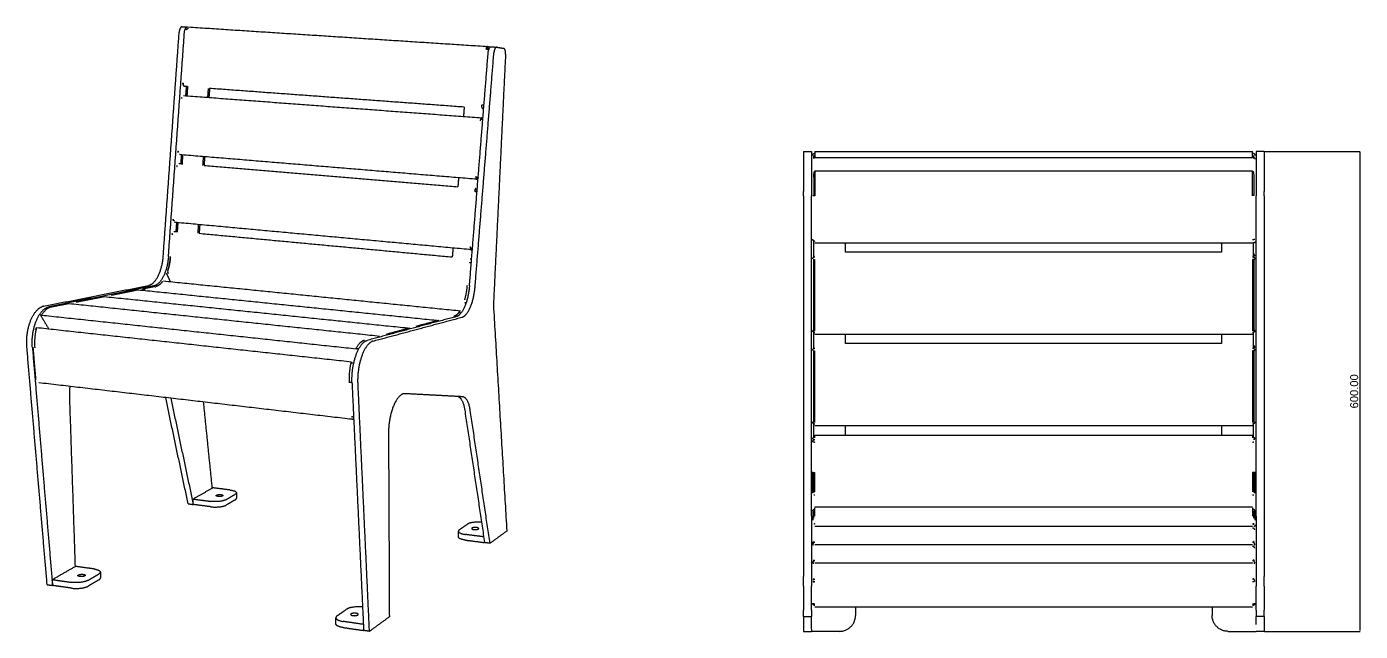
# Model space of a CAD drawing. Header units: millimetres. Extents: x -107 to 1667, y 0 to 2122.
# Drawn here: x 0 to 1667, y 0 to 756 of the extents above; entities that cross this region are included whole.
import ezdxf

# ---------------------------------------------------------------- set-up
doc = ezdxf.new("R2010")
doc.units = ezdxf.units.MM
doc.header["$MEASUREMENT"] = 0
doc.layers.add('Domyślny', color=7, linetype='Continuous', true_color=0x000000)
doc.layers.add('Utwórz2D linie widoczne', color=7, linetype='Continuous', true_color=0x000000)
doc.styles.add('Arial', font='arial.ttf')
doc.dimstyles.new('Domyślny', dxfattribs={"dimtxt": 10, "dimasz": 1, "dimexe": 0.5, "dimexo": 0.5, "dimgap": 2, "dimtad": 1, "dimtoh": 1, "dimzin": 1, "dimdsep": 46, "dimtxsty": 'Arial', "dimcen": 0.5, "dimazin": 0, "dimtfac": 1, "dimtdec": 4, "dimtix": 1, "dimtmove": 1, "dimatfit": 3, "dimfxl": 0, "dimtolj": 1, "dimtzin": 1, "dimarcsym": 0})

# ---------------------------------------------------------------- blocks, each defined once
blk = doc.blocks.new('*D2')
at = {"layer": 'Defpoints', "color": 0}
for p in [(1546.4, 600), (1546.4, 0), (1666.2, 0)]:
    blk.add_point(p, dxfattribs=at)
at = {"layer": 'Domyślny', "color": 0, "lineweight": -2}
for p, q in [((1546.9, 600), (1666.7, 600)), ((1666.2, 599), (1666.2, 1)), ((1546.9, 0), (1666.7, 0))]:
    blk.add_line(p, q, dxfattribs=at)
at = {"layer": 'Domyślny', "color": 0}
for points in [[(1666.4, 599), (1666.1, 599), (1666.2, 600)], [(1666.1, 1), (1666.4, 1), (1666.2, 0)]]:
    blk.add_solid(points, dxfattribs=at)
at = {"layer": 'Domyślny', "color": 0, "insert": (1659.1, 300), "char_height": 10, "attachment_point": 5, "rotation": 90, "style": 'Arial'}
blk.add_mtext('\\A1;600.00', dxfattribs=at)

msp = doc.modelspace()

# ---------------------------------------------------------------- linework, layer by layer
at = {"layer": 'Utwórz2D linie widoczne'}
for points, weights, degree in [([(193.861, 755.805), (191.023, 754.999), (190.592, 748.931)], [5286.82919588, 4088.49708781, 5280.37335371], 2), ([(194.426, 755.867), (194.138, 755.885), (193.861, 755.805)], [1, 0.985266790167, 1], 2), ([(197.145, 748.498), (197.578, 754.571), (200.409, 755.379)], [5276.55393395, 4085.53935725, 5283.00977613], 2), ([(200.308, 752.597), (200.84, 753.916), (202.107, 753.833)], [4726.2663613, 4094.35791778, 5278.78203896], 2), ([(200.409, 755.379), (200.75, 755.478), (201.101, 755.427)], [1, 0.977231513217, 1], 2), ([(575.78, 731.165), (574.336, 731.406), (574.025, 727.537)], [5069.67417399, 3581.54989904, 5065.5388964], 2), ([(577.435, 727.171), (576.638, 727.302), (574.672, 727.431)], [5069.080997, 3582.58444097, 5067.59513662], 2), ([(575.611, 729.44), (575.715, 729.433), (575.818, 729.416)], [1, 0.998779376087, 1], 2), ([(575.818, 729.416), (577.592, 729.122), (577.435, 727.171)], [4894.45294711, 3677.76110522, 5069.080997], 2), ([(576.792, 723.465), (577.3, 729.789), (579.709, 730.665)], [5064.34981022, 3921.21004479, 5070.8056524], 2), ([(579.709, 730.665), (579.94, 730.752), (580.187, 730.737)], [1, 0.978307147083, 1], 2), ([(586.827, 730.202), (584.427, 729.324), (583.917, 722.995)], [5066.98623264, 3918.25231422, 5060.53039047], 2), ([(587.411, 730.261), (587.122, 730.309), (586.827, 730.202)], [5068.80094565, 5042.3760904, 5066.98623264], 2), ([(598.448, 721.314), (598.789, 728.358), (596.197, 728.791)], [5107.16148601, 3764.23049352, 5097.1567141], 2), ([(195.476, 685.181), (195.163, 685.199), (195.151, 685.191)], [4594.48495613, 4425.04993893, 4604.28163206], 2), ([(195.479, 685.215), (195.214, 681.509), (196.928, 681.322)], [5282.76412553, 3735.80534154, 5287.82431284], 2), ([(568.447, 658.012), (568.138, 654.156), (569.585, 653.986)], [5073.86308388, 3588.08999839, 5078.92327119], 2), ([(571.514, 657.732), (570.521, 657.83), (569.094, 657.934)], [4583.79866742, 3900.41526951, 5075.91932409], 2), ([(568.618, 641.939), (567.17, 642.099), (566.861, 638.246)], [5080.36996523, 3589.11296556, 5076.23468764], 2), ([(568.469, 640.219), (568.493, 640.217), (568.517, 640.215), (568.541, 640.212)], [5080.54440181, 5080.54422059, 5080.54409354, 5080.5440207], 3), ([(570.023, 639.17), (569.533, 640.104), (568.541, 640.212)], [4373.35526297, 4176.43032102, 5016.80477639], 2), ([(985.174, 600.018), (985.174, 600.058), (985.174, 592.481)], [0.988179368093, 0.955498797528, 1], 2), ([(189.051, 599.719), (189.043, 599.712), (190.141, 599.622)], [4631.08285982, 4229.70255644, 5295.51615698], 2), ([(189.286, 599.706), (189.17, 599.716), (189.053, 599.72)], [1, 0.999731673431, 1], 2), ([(190.944, 597.519), (190.94, 597.52), (190.937, 597.52)], [5298.31328075, 5294.02815588, 5289.7667137], 2), ([(982.41, 594.847), (982.41, 597.601), (985.174, 597.601)], [1, 0.707106781187, 1], 2), ([(983.647, 591.132), (983.647, 595.022), (983.647, 595.018)], [0.999635319878, 0.973464987848, 0.990837220524], 2), ([(1533.647, 591.132), (1533.647, 595.022), (1533.647, 595.018)], [0.99963532018, 0.973464987748, 0.990837220524], 2), ([(1533.647, 592.348), (1534.882, 591.533), (1534.883, 590.054)], [1, 0.880642974467, 1], 2), ([(187.736, 581.287), (187.731, 581.281), (188.058, 581.25)], [4633.10412849, 4428.04012132, 4605.77087298], 2), ([(561.306, 569.014), (560.998, 565.174), (562.449, 565.085)], [5084.55887511, 3595.6530649, 5089.61906242], 2), ([(562.622, 566.797), (562.608, 566.798), (562.594, 566.799), (562.58, 566.801)], [5089.39296709, 5089.39309027, 5089.39319809, 5089.39329053], 3), ([(564.274, 567.59), (563.632, 566.734), (562.622, 566.797)], [4380.77033421, 4180.66156605, 5051.62335699], 2), ([(561.525, 553.58), (560.074, 553.659), (559.766, 549.823)], [5091.006427, 3596.6340798, 5086.87114941], 2), ([(562.927, 550.807), (562.419, 551.779), (561.388, 551.866)], [4382.51249174, 4177.85493462, 5091.21325032], 2), ([(560.416, 549.789), (561.622, 549.686), (562.83, 549.603)], [1, 0.999969576733, 1], 2), ([(982.41, 544.924), (982.41, 544.611), (985.174, 544.611)], [1, 0.707106781187, 1], 2), ([(1533.647, 544.664), (1532.952, 544.611), (1532.119, 544.611)], [0.862121311355, 0.888975741521, 1], 2), ([(183.245, 515.072), (182.295, 515.096), (184.095, 514.93)], [5309.74974284, 3752.76294317, 5306.15261875], 2), ([(184.899, 512.877), (183.646, 512.992), (183.306, 514.358)], [5308.94974252, 4120.76969629, 4749.76510562], 2), ([(182.75, 496.093), (180.951, 496.262), (181.902, 496.247)], [5308.52422251, 3754.43992027, 5312.1213466], 2), ([(982.469, 489.714), (982.515, 489.498), (982.595, 489.293)], [1, 0.996753653724, 1], 2), ([(1532.119, 489.965), (1534.822, 489.965), (1534.882, 490.271)], [1, 0.71168323773, 0.990990101179], 2), ([(152.194, 432.372), (168.295, 435.56), (170.682, 469.112)], [5278.09041418, 3922.08777391, 5315.45360003], 2), ([(177.178, 468.481), (174.784, 434.906), (158.723, 431.711)], [5311.63418027, 3919.27180228, 5274.27099443], 2), ([(176.181, 449.834), (178.012, 455.525), (179.216, 461.899), (179.677, 468.36)], [5310.73919341, 5313.92886787, 5315.15617394, 5314.33292123], 3), ([(176.72, 450.901), (179.334, 459.017), (179.99, 468.208)], [5306.72952402, 5151.82051051, 5309.98263923], 2), ([(554.235, 480.879), (553.928, 477.056), (555.382, 477.046)], [5095.19533688, 3603.17417915, 5100.25552419], 2), ([(555.671, 478.747), (555.582, 478.748), (555.494, 478.756)], [1, 0.999119478555, 1], 2), ([(557.202, 479.526), (556.608, 478.739), (555.671, 478.747)], [4389.92756028, 4203.1661858, 4947.40498251], 2), ([(982.41, 465.482), (982.41, 468.228), (985.174, 468.228)], [1, 0.707106781186, 1], 2), ([(1532.119, 468.228), (1534.883, 468.228), (1534.883, 465.482)], [1, 0.707106781187, 1], 2), ([(1534.883, 469.218), (1534.883, 471.035), (1533.199, 471.745)], [1, 0.784856848107, 0.885778205962], 2), ([(553.313, 461.28), (554.731, 461.147), (555.723, 461.108)], [5099.62318086, 3918.63243608, 4605.20120915], 2), ([(1532.119, 465.169), (1534.883, 465.169), (1534.883, 465.482)], [1, 0.707106781187, 1], 2), ([(161.549, 431.425), (165.962, 432.304), (169.967, 437.403)], [5272.61945338, 5125.49027012, 5293.01191314], 2), ([(176.319, 449.362), (175.587, 447.823), (177.384, 447.645)], [5312.0575768, 3755.15316069, 5309.53289679], 2), ([(104.235, 417.78), (104.3, 417.876), (104.374, 417.965)], [1, 0.998469472377, 1], 2), ([(148.001, 427.08), (146.97, 427.185), (146.413, 426.242)], [5238.50122651, 4241.24708766, 4541.63078413], 2), ([(161.5, 429.781), (161.271, 429.805), (161.044, 429.762)], [1, 0.989608907338, 1], 2), ([(553.383, 431.968), (550.577, 397.027), (536.931, 393.387)], [5099.43005654, 3762.81851108, 5062.06687069], 2), ([(544.029, 392.667), (557.627, 396.316), (560.441, 431.283)], [5058.24745094, 3760.00253945, 5095.61063678], 2), ([(550.334, 432.264), (549.567, 422.705), (547.167, 414.224)], [5101.08159758, 4949.18598295, 5097.82848237], 2), ([(30.915, 405.546), (24.239, 404.215), (18.685, 395.298)], [4956.64223112, 4687.9271764, 4931.12547229], 2), ([(21.122, 406.424), (19.984, 406.199), (18.846, 405.724)], [4962.18735948, 4951.63271396, 4957.1033845], 2), ([(25.695, 404.999), (26.83, 405.474), (27.966, 405.7)], [4953.28396475, 4947.81943709, 4958.36793972], 2), ([(51.775, 409.839), (52.362, 409.956), (52.958, 409.894)], [1, 0.988680961348, 1], 2), ([(60.554, 409.096), (60.566, 409.112), (60.578, 409.127), (60.59, 409.143)], [5029.8280915, 5029.82891636, 5029.8297822, 5029.83068884], 3), ([(541.136, 400.073), (537.625, 394.698), (533.865, 393.697)], [5084.11087149, 4922.85574256, 5063.71841173], 2), ([(547.654, 410.855), (548.595, 410.761), (549.428, 411.314)], [5100.63185514, 4249.59768433, 4367.80905742], 2), ([(583.536, 413.05), (583.29, 407.963), (583.572, 403.202)], [5177.22250805, 5131.09485103, 5181.17568884], 2), ([(541.38, 398.655), (542.229, 398.57), (542.904, 397.955)], [5085.40813127, 4309.25994634, 4341.73529927], 2), ([(12.205, 379.448), (9.033, 367), (10.09, 354.472)], [4920.54452664, 4664.34853303, 4922.48584645], 2), ([(985.174, 375.747), (982.41, 375.747), (982.41, 376.06)], [1, 0.707106781186, 1], 2), ([(982.469, 375.497), (982.483, 375.432), (982.5, 375.369)], [1, 0.999709991474, 1], 2), ([(983.199, 377.875), (983.403, 377.668), (983.647, 377.508)], [1, 0.994481396183, 1], 2), ([(1534.883, 376.06), (1534.883, 375.747), (1532.119, 375.747)], [1, 0.707106781187, 1], 2), ([(1534.794, 375.369), (1534.81, 375.432), (1534.824, 375.497)], [1, 0.999709991474, 1], 2), ([(9.994, 355.748), (9.774, 355.512), (10.024, 355.312)], [4553.41843206, 4151.88011835, 4212.38832636], 2), ([(411.606, 353.244), (416.542, 362.648), (422.262, 364.169)], [4722.22443064, 4489.74624724, 4747.74118947], 2), ([(422.544, 362.278), (422.369, 362.33), (422.187, 362.35)], [1, 0.995653012406, 1], 2), ([(423.554, 362.884), (424.53, 363.403), (425.501, 363.662)], [4741.07984102, 4735.9566075, 4746.16381599], 2), ([(432.982, 362.871), (432.015, 362.612), (431.042, 362.091)], [4742.34439624, 4732.14333063, 4737.26042126], 2), ([(982.41, 351.221), (982.41, 353.967), (985.174, 353.967)], [1, 0.707106781186, 1], 2), ([(1532.119, 353.967), (1534.883, 353.967), (1534.883, 351.221)], [1, 0.707106781187, 1], 2), ([(1532.119, 350.908), (1534.883, 350.908), (1534.883, 351.221)], [1, 0.707106781187, 1], 2), ([(1534.883, 354.957), (1534.883, 356.774), (1533.199, 357.484)], [1, 0.784856848107, 0.885778205962], 2), ([(403.35, 310.532), (402.733, 323.562), (405.721, 336.597)], [4713.5848048, 4466.16760387, 4711.64348499], 2), ([(53.77, 294.348), (53.576, 300.143), (54.303, 306.098)], [5050.78923165, 4743.71061177, 4564.58251067], 2), ([(406.554, 311.326), (405.442, 310.973), (404.127, 311.12)], [4146.92704788, 3734.56293852, 4715.4976275], 2), ([(468.519, 295.941), (452.019, 286.329), (452.197, 247.362)], [4865.19990396, 3409.00957451, 4834.76568816], 2), ([(472.745, 297.083), (470.669, 297.193), (468.519, 295.941)], [4877.08894323, 4829.33786925, 4865.19990396], 2), ([(539.322, 293.54), (545.339, 290.76), (547.432, 276.778)], [4951.01467446, 4619.49475622, 5139.17631154], 2), ([(554.431, 275.983), (551.923, 292.869), (544.291, 293.275)], [5135.35689178, 4521.42508901, 5096.27954973], 2), ([(406.147, 268.363), (407.448, 268.212), (408.553, 268.569)], [4734.73923904, 3754.73698845, 4159.7348435], 2), ([(985.174, 261.487), (982.41, 261.487), (982.41, 261.8)], [1, 0.707106781186, 1], 2), ([(982.469, 261.236), (982.483, 261.172), (982.5, 261.108)], [1, 0.999709991474, 1], 2), ([(983.199, 263.615), (983.403, 263.407), (983.647, 263.247)], [1, 0.994481396183, 1], 2), ([(1534.883, 261.8), (1534.883, 261.487), (1532.119, 261.487)], [1, 0.707106781187, 1], 2), ([(1534.794, 261.108), (1534.81, 261.172), (1534.824, 261.236)], [1, 0.999709991474, 1], 2), ([(982.41, 240.152), (982.41, 242.898), (985.174, 242.898)], [1, 0.707106781187, 1], 2), ([(982.41, 236.982), (982.41, 239.728), (985.174, 239.728)], [1, 0.707106781187, 1], 2), ([(982.41, 236.982), (982.41, 236.669), (985.174, 236.669)], [1, 0.707106781187, 1], 2), ([(1532.119, 236.669), (1532.952, 236.669), (1533.647, 236.721)], [1, 0.888975741521, 0.862121311355], 2), ([(1533.199, 240.44), (1534.842, 240.361), (1534.882, 240.159)], [0.885778205962, 0.78700361506, 0.990990101179], 2), ([(1532.119, 198.913), (1532.952, 198.913), (1533.647, 198.965)], [1, 0.88897574155, 0.862121311369], 2), ([(254.433, 176.62), (267.003, 175.008), (260.598, 171.266)], [5548.7426955, 3918.15211183, 5523.45092422], 2), ([(983.647, 170.817), (984.341, 170.437), (985.174, 170.437)], [0.862121311505, 0.888975741832, 1], 2), ([(1532.119, 170.437), (1532.952, 170.437), (1533.647, 170.817)], [1, 0.888975741832, 0.862121311505], 2), ([(249.29, 164.659), (242.771, 160.85), (230.084, 162.502)], [5492.55829362, 3871.34270771, 5482.54420136], 2), ([(230.226, 155.694), (242.907, 154.034), (249.423, 157.863)], [5485.28382408, 3873.27991352, 5495.29791634], 2), ([(260.724, 164.505), (262.28, 165.42), (262.262, 166.412)], [5526.19054695, 5025.52585219, 4839.45999163], 2), ([(982.41, 150.645), (982.41, 152.774), (985.174, 152.774)], [1, 0.707106781187, 1], 2), ([(1534.883, 150.645), (1534.883, 152.774), (1532.119, 152.774)], [1, 0.707106781187, 1], 2), ([(568.454, 136.328), (555.814, 137.549), (550.665, 133.921)], [5172.87109683, 3898.95855497, 5353.2604178], 2), ([(985.174, 134.237), (984.344, 134.237), (983.647, 133.785)], [1, 0.958827306945, 1], 2), ([(1532.119, 134.237), (1532.95, 134.237), (1533.647, 133.785)], [1, 0.958827306944, 1], 2), ([(548.456, 114.042), (539.49, 115.215), (539.495, 118.161)], [5299.81563864, 4163.82667683, 4709.96152289], 2), ([(540.679, 126.886), (534.921, 122.83), (548.474, 121.066)], [5322.3677872, 3750.99984653, 5297.07601592], 2), ([(1534.857, 126.784), (1534.53, 129.124), (1532.119, 129.124)], [0.950231035084, 0.73456552045, 1], 2), ([(1534.883, 131.528), (1534.883, 131.232), (1533.647, 131.069)], [1, 0.818131039653, 0.862121311361], 2), ([(982.942, 110.07), (982.411, 110.78), (982.41, 111.666)], [1, 0.949116900073, 1], 2), ([(985.174, 111.181), (982.41, 111.181), (982.41, 108.473)], [1, 0.707106781187, 1], 2), ([(982.41, 108.473), (982.41, 108.248), (983.199, 108.088)], [1, 0.855455386327, 0.853578093028], 2), ([(1534.883, 108.473), (1534.883, 111.181), (1532.119, 111.181)], [1, 0.707106781187, 1], 2), ([(1534.835, 103.989), (1534.412, 106.197), (1532.119, 106.197)], [0.93516790584, 0.744227414557, 1], 2), ([(1533.647, 112.176), (1533.423, 112.206), (1533.199, 112.224)], [1, 0.999725811667, 1], 2), ([(1533.647, 108.014), (1534.883, 108.177), (1534.883, 108.473)], [0.862121311361, 0.818131039653, 1], 2), ([(985.174, 88.254), (982.41, 88.254), (982.41, 85.546)], [1, 0.707106781187, 1], 2), ([(982.41, 85.546), (982.41, 85.25), (983.647, 85.086)], [1, 0.818131039653, 0.862121311361], 2), ([(983.199, 88.489), (983.422, 88.444), (983.647, 88.415)], [1, 0.999405974127, 1], 2), ([(1534.883, 85.546), (1534.883, 88.254), (1532.119, 88.254)], [1, 0.707106781187, 1], 2), ([(1533.647, 89.249), (1533.423, 89.278), (1533.199, 89.297)], [1, 0.999725811667, 1], 2), ([(1533.647, 85.086), (1534.883, 85.25), (1534.883, 85.546)], [0.862121311361, 0.818131039653, 1], 2), ([(84.227, 77.929), (97.605, 76.033), (90.069, 71.63)], [5116.87032157, 3612.77222762, 5091.57855029], 2), ([(90.298, 64.349), (92.314, 65.534), (92.274, 66.815)], [5094.31817302, 4591.18831471, 4433.15398823], 2), ([(76.756, 63.851), (69.075, 59.364), (55.565, 61.309)], [5060.68591969, 3565.9628235, 5050.67182743], 2), ([(55.814, 53.975), (69.317, 52.019), (76.993, 56.53)], [5053.41145015, 3567.90002931, 5063.42554241], 2), ([(985.174, 61.939), (982.41, 61.939), (982.41, 62.49)], [1, 0.707106781187, 1], 2), ([(983.199, 65.562), (983.422, 65.517), (983.647, 65.488)], [1, 0.999405974127, 1], 2), ([(983.199, 64.385), (984.012, 65.199), (985.174, 65.199)], [0.853578093028, 0.851651394859, 1], 2), ([(1534.883, 62.49), (1534.883, 65.199), (1532.119, 65.199)], [1, 0.707106781187, 1], 2), ([(1533.647, 62.031), (1532.952, 61.939), (1532.119, 61.939)], [0.862121311361, 0.888975741534, 1], 2), ([(1533.2, 66.242), (1533.424, 66.223), (1533.647, 66.194)], [1, 0.999726472197, 1], 2), ([(982.411, 35.04), (982.471, 34.502), (985.174, 34.502)], [0.990990101179, 0.711683237731, 1], 2), ([(985.174, 32.344), (982.763, 32.344), (982.436, 34.685)], [1, 0.73456552045, 0.950231035084], 2), ([(1532.119, 34.502), (1534.822, 34.502), (1534.882, 35.04)], [1, 0.71168323773, 0.990990101179], 2), ([(387.872, 19.235), (381.05, 14.429), (395.565, 12.338)], [4890.49541327, 3445.61996232, 4865.20364199], 2), ([(419.75, 30.367), (405.944, 31.967), (399.693, 27.563)], [4801.56208491, 3560.09017426, 4921.38804387], 2), ([(970.85, 18.37), (970.85, 18.323), (970.85, 26.376)], [0.962156647636, 0.757802544872, 1], 2), ([(1015.85, 0), (1035.85, 0), (1035.85, 20)], [1, 0.707106781187, 1], 2), ([(1501.443, 0), (1481.443, 0), (1481.443, 20)], [1, 0.707106781187, 1], 2), ([(1546.443, 18.37), (1546.443, 18.323), (1546.443, 26.376)], [0.962156647636, 0.757802544872, 1], 2), ([(395.632, 4.752), (386.455, 6.081), (386.423, 9.415)], [4867.94326471, 3861.49211837, 4294.03320984], 2)]:
    msp.add_rational_spline(points, weights, degree=degree, dxfattribs=at)
for points in [[(194.426, 755.867), (197.678, 755.656), (200.929, 755.444)], [(202.161, 755.501), (388.938, 743.337), (575.715, 731.172)], [(170.682, 469.112), (180.637, 609.021), (190.592, 748.931)], [(177.178, 468.481), (187.162, 608.49), (197.145, 748.498)], [(553.383, 431.968), (565.088, 577.717), (576.792, 723.465)], [(560.441, 431.283), (572.179, 577.139), (583.917, 722.995)], [(576.105, 731.128), (577.797, 730.846), (579.489, 730.564)], [(580.187, 730.737), (583.727, 730.507), (587.267, 730.276)], [(598.448, 721.314), (590.992, 567.182), (583.536, 413.05)], [(587.411, 730.261), (591.804, 729.526), (596.197, 728.791)], [(196.079, 669.746), (382.332, 655.844), (568.586, 641.942)], [(201.95, 680.771), (199.388, 681.051), (196.825, 681.331)], [(199.408, 681.049), (198.997, 675.304), (198.586, 669.558)], [(201.051, 680.869), (200.642, 675.152), (200.233, 669.435)], [(226.422, 667.481), (226.829, 673.118), (227.235, 678.754)], [(228.588, 678.655), (228.181, 673.018), (227.774, 667.38)], [(546.805, 655.301), (387.696, 666.978), (228.588, 678.655)], [(546.805, 655.301), (546.34, 649.469), (545.875, 643.637)], [(568.732, 641.929), (569.482, 641.846), (570.231, 641.764)], [(189.967, 584.816), (192.533, 584.662), (195.098, 584.508)], [(562.417, 565.087), (376.614, 580.479), (190.812, 595.871)], [(193.305, 595.665), (192.912, 590.164), (192.519, 584.663)], [(194.948, 595.529), (194.556, 590.046), (194.164, 584.564)], [(220.292, 582.498), (220.684, 587.931), (221.076, 593.364)], [(222.424, 593.252), (222.032, 587.819), (221.64, 582.385)], [(970.85, 600), (975.85, 600), (980.85, 600)], [(985.174, 600.018), (1258.647, 600.018), (1532.119, 600.018)], [(985.174, 592.481), (1258.647, 592.481), (1532.119, 592.481)], [(1532.119, 592.481), (1532.119, 596.25), (1532.119, 600.018)], [(1546.443, 600), (1541.443, 600), (1536.443, 600)], [(221.64, 582.385), (380.253, 569.054), (538.866, 555.723)], [(539.762, 566.964), (539.314, 561.344), (538.866, 555.723)], [(983.647, 567.35), (983.647, 556.137), (983.647, 544.924)], [(1532.119, 575.298), (1258.647, 575.298), (985.174, 575.298)], [(985.174, 575.298), (985.174, 559.828), (985.174, 544.358)], [(1532.119, 544.358), (1532.119, 559.828), (1532.119, 575.298)], [(1533.647, 567.35), (1533.647, 556.137), (1533.647, 544.924)], [(564.065, 564.984), (563.291, 565.032), (562.517, 565.08)], [(970.85, 544.34), (970.85, 547.17), (970.85, 550)], [(970.85, 544.34), (970.85, 371.5), (970.85, 198.66)], [(980.85, 550), (980.85, 547.17), (980.85, 544.34)], [(980.85, 198.66), (980.85, 371.5), (980.85, 544.34)], [(1536.443, 550), (1536.443, 547.17), (1536.443, 544.34)], [(1536.443, 198.66), (1536.443, 371.5), (1536.443, 544.34)], [(1546.443, 544.34), (1546.443, 547.17), (1546.443, 550)], [(1546.443, 544.34), (1546.443, 371.5), (1546.443, 198.66)], [(555.318, 477.05), (370.022, 494.144), (184.727, 511.237)], [(187.254, 511.004), (186.85, 505.355), (186.447, 499.706)], [(188.893, 510.853), (188.493, 505.266), (188.094, 499.678)], [(214.172, 497.659), (214.561, 503.054), (214.951, 508.449)], [(216.296, 508.325), (215.906, 502.929), (215.517, 497.534)], [(183.961, 499.749), (186.53, 499.705), (189.098, 499.661)], [(215.517, 497.534), (373.693, 482.753), (531.87, 467.971)], [(982.595, 489.293), (981.722, 489.293), (980.85, 489.293)], [(983.199, 488.345), (983.199, 477.874), (983.199, 467.403)], [(1532.119, 485.278), (1258.647, 485.278), (985.174, 485.278)], [(1023.199, 474.185), (1023.199, 479.732), (1023.199, 485.278)], [(1493.199, 485.278), (1493.199, 479.732), (1493.199, 474.185)], [(1533.199, 468.009), (1533.199, 476.703), (1533.199, 485.396)], [(532.76, 479.131), (532.315, 473.551), (531.87, 467.971)], [(557.001, 477.023), (556.331, 477.028), (555.66, 477.032)], [(983.647, 469.218), (983.647, 468.494), (983.647, 467.77)], [(1493.199, 474.185), (1258.199, 474.185), (1023.199, 474.185)], [(1533.647, 469.218), (1533.647, 468.494), (1533.647, 467.77)], [(556.044, 465.101), (555.233, 465.1), (554.423, 465.1)], [(983.199, 465.263), (983.199, 420.552), (983.199, 375.842)], [(983.647, 465.221), (983.647, 420.641), (983.647, 376.06)], [(985.174, 375.494), (985.174, 420.205), (985.174, 464.916)], [(1532.119, 464.916), (1532.119, 420.205), (1532.119, 375.494)], [(1533.647, 465.221), (1533.647, 420.641), (1533.647, 376.06)], [(171.05, 438.01), (356.559, 419.368), (542.067, 400.725)], [(179.766, 437.134), (177.29, 442.347), (174.814, 447.559)], [(21.122, 406.424), (86.658, 419.398), (152.194, 432.372)], [(158.723, 431.711), (93.344, 418.706), (27.966, 405.7)], [(62.392, 411.665), (79.569, 415.089), (96.746, 418.513)], [(97.023, 418.527), (287.907, 398.77), (478.791, 379.014)], [(106.095, 420.377), (122.586, 423.664), (139.077, 426.951)], [(139.337, 426.964), (327.126, 407.795), (514.915, 388.626)], [(147.192, 428.693), (153.944, 430.039), (160.696, 431.384)], [(30.022, 405.506), (40.899, 407.673), (51.775, 409.839)], [(52.958, 409.894), (247.033, 389.519), (441.108, 369.145)], [(583.572, 403.202), (591.795, 264.266), (600.018, 125.33)], [(27.822, 377.747), (22.202, 387.193), (16.582, 396.638)], [(18.685, 395.298), (215.146, 374.271), (411.606, 353.244)], [(536.931, 393.387), (481.216, 378.524), (425.501, 363.662)], [(432.982, 362.871), (488.505, 377.769), (544.029, 392.667)], [(514.708, 388.606), (500.634, 384.862), (486.56, 381.117)], [(405.721, 336.597), (208.963, 358.022), (12.205, 379.448)], [(478.575, 378.992), (463.889, 375.085), (449.204, 371.177)], [(983.199, 374.127), (983.199, 363.635), (983.199, 353.142)], [(1532.119, 371.06), (1258.647, 371.06), (985.174, 371.06)], [(1023.199, 359.925), (1023.199, 365.493), (1023.199, 371.06)], [(1493.199, 371.06), (1493.199, 365.493), (1493.199, 359.925)], [(1533.199, 353.749), (1533.199, 363.633), (1533.199, 373.516)], [(25.582, 58.355), (12.917, 206.884), (0.252, 355.414)], [(7.127, 354.645), (19.705, 206.015), (32.282, 57.384)], [(11.59, 314.269), (9.852, 334.822), (8.115, 355.376)], [(983.199, 351.002), (983.199, 306.292), (983.199, 261.581)], [(983.647, 354.957), (983.647, 354.233), (983.647, 353.509)], [(983.647, 350.96), (983.647, 306.38), (983.647, 261.8)], [(985.174, 261.234), (985.174, 305.944), (985.174, 350.655)], [(1493.199, 359.925), (1258.199, 359.925), (1023.199, 359.925)], [(1532.119, 350.655), (1532.119, 305.944), (1532.119, 261.234)], [(1533.647, 354.957), (1533.647, 354.233), (1533.647, 353.509)], [(1533.647, 350.96), (1533.647, 306.38), (1533.647, 261.8)], [(407.917, 335.437), (408.264, 334.917), (408.61, 334.396)], [(408.661, 334.638), (408.547, 334.65), (408.433, 334.662)], [(406.626, 265.015), (210.862, 287.842), (15.099, 310.669)], [(406.605, 310.003), (413.867, 155.531), (421.128, 1.059)], [(428.439, 0), (421.282, 154.581), (414.126, 309.163)], [(60.913, 81.233), (57.341, 187.791), (53.77, 294.348)], [(201.822, 159.412), (187.755, 225.794), (173.688, 292.177)], [(180.108, 291.428), (194.113, 225.008), (208.118, 158.588)], [(232.007, 179.137), (226.556, 232.893), (221.105, 286.648)], [(544.291, 293.275), (508.518, 295.179), (472.745, 297.083)], [(547.432, 276.778), (559.844, 193.853), (572.256, 110.927)], [(579.078, 110.034), (566.755, 193.009), (554.431, 275.983)], [(983.199, 259.866), (983.199, 250.976), (983.199, 242.085)], [(1532.119, 256.8), (1258.647, 256.8), (985.174, 256.8)], [(1023.199, 245.152), (1023.199, 250.976), (1023.199, 256.8)], [(1493.199, 256.8), (1493.199, 250.976), (1493.199, 245.152)], [(1533.199, 242.696), (1533.199, 250.976), (1533.199, 259.256)], [(452.197, 247.362), (452.722, 132.742), (453.246, 18.121)], [(983.199, 240.37), (983.199, 239.637), (983.199, 238.903)], [(983.647, 240.152), (983.647, 239.711), (983.647, 239.27)], [(985.174, 245.152), (985.174, 245.136), (985.174, 245.119)], [(985.174, 245.152), (1258.647, 245.152), (1532.119, 245.152)], [(985.174, 241.95), (985.174, 243.535), (985.174, 245.119)], [(1532.119, 245.119), (1532.119, 245.136), (1532.119, 245.152)], [(1532.119, 245.119), (1532.119, 243.535), (1532.119, 241.95)], [(970.85, 198.66), (970.85, 171.332), (970.85, 144.004)], [(980.85, 144.004), (980.85, 171.332), (980.85, 198.66)], [(982.41, 172.741), (982.41, 185.98), (982.41, 199.219)], [(983.647, 198.965), (983.647, 186.267), (983.647, 173.568)], [(985.174, 174.562), (985.174, 186.611), (985.174, 198.66)], [(1532.119, 198.66), (1532.119, 186.611), (1532.119, 174.562)], [(1533.647, 198.965), (1533.647, 186.267), (1533.647, 173.568)], [(1534.883, 172.741), (1534.883, 185.98), (1534.883, 199.219)], [(1536.443, 144.004), (1536.443, 171.332), (1536.443, 198.66)], [(1546.443, 198.66), (1546.443, 171.332), (1546.443, 144.004)], [(207.965, 165.38), (220.243, 172.405), (232.52, 179.431)], [(254.433, 176.62), (243.476, 178.025), (232.52, 179.431)], [(249.29, 164.659), (254.944, 167.963), (260.598, 171.266)], [(262.138, 173.117), (262.2, 169.765), (262.262, 166.412)], [(201.822, 159.412), (204.97, 159), (208.118, 158.588)], [(207.965, 165.38), (219.025, 163.941), (230.084, 162.502)], [(208.118, 158.588), (208.042, 161.984), (207.965, 165.38)], [(230.226, 155.694), (219.172, 157.141), (208.118, 158.588)], [(260.724, 164.505), (255.073, 161.184), (249.423, 157.863)], [(982.41, 150.645), (982.41, 144.905), (982.41, 139.164)], [(983.647, 141.361), (983.647, 146.003), (983.647, 150.645)], [(985.174, 155.645), (1258.647, 155.645), (1532.119, 155.645)], [(985.174, 144.004), (985.174, 149.25), (985.174, 154.496)], [(1532.119, 154.496), (1532.119, 149.25), (1532.119, 144.004)], [(1533.647, 141.361), (1533.647, 146.003), (1533.647, 150.645)], [(1534.883, 150.645), (1534.883, 144.905), (1534.883, 139.164)], [(540.679, 126.886), (545.672, 130.404), (550.665, 133.921)], [(970.85, 144.004), (970.85, 106.195), (970.85, 68.387)], [(980.85, 144.004), (980.85, 106.195), (980.85, 68.387)], [(1533.647, 133.785), (1533.647, 134.435), (1533.647, 135.085)], [(1536.443, 144.004), (1536.443, 106.195), (1536.443, 68.387)], [(1546.443, 144.004), (1546.443, 106.195), (1546.443, 68.387)], [(539.495, 118.161), (539.501, 121.662), (539.508, 125.163)], [(571.181, 118.111), (559.827, 119.588), (548.474, 121.066)], [(600.018, 125.33), (589.548, 117.682), (579.078, 110.034)], [(985.174, 131.416), (1258.647, 131.416), (1532.119, 131.416)], [(1534.883, 133.261), (1534.883, 132.425), (1534.883, 131.588)], [(548.456, 114.042), (560.356, 112.484), (572.256, 110.927)], [(579.078, 110.034), (575.667, 110.48), (572.256, 110.927)], [(982.41, 111.917), (982.41, 111.823), (982.41, 111.729)], [(982.41, 111.717), (982.41, 111.692), (982.41, 111.666)], [(983.199, 112.103), (983.199, 111.235), (983.199, 110.367)], [(983.647, 112.176), (983.647, 111.453), (983.647, 110.73)], [(985.174, 108.489), (1258.647, 108.489), (1532.119, 108.489)], [(1533.199, 110.966), (1533.199, 111.595), (1533.199, 112.224)], [(1533.647, 112.176), (1533.647, 111.453), (1533.647, 110.73)], [(983.199, 89.175), (983.199, 88.308), (983.199, 87.44)], [(983.647, 89.249), (983.647, 88.526), (983.647, 87.803)], [(985.174, 85.434), (1258.647, 85.434), (1532.119, 85.434)], [(1532.119, 85.333), (1532.119, 85.383), (1532.119, 85.433)], [(1533.199, 88.039), (1533.199, 88.668), (1533.199, 89.297)], [(1533.647, 89.249), (1533.647, 88.526), (1533.647, 87.803)], [(32.021, 64.701), (46.467, 72.967), (60.913, 81.233)], [(84.227, 77.929), (72.57, 79.581), (60.913, 81.233)], [(76.756, 63.851), (83.413, 67.741), (90.069, 71.63)], [(92.048, 74.051), (92.161, 70.433), (92.274, 66.815)], [(970.85, 58.588), (970.85, 63.487), (970.85, 68.387)], [(980.85, 68.387), (980.85, 63.487), (980.85, 58.588)], [(1536.443, 68.387), (1536.443, 63.487), (1536.443, 58.588)], [(1546.443, 58.588), (1546.443, 63.487), (1546.443, 68.387)], [(25.582, 58.355), (28.932, 57.869), (32.282, 57.384)], [(32.021, 64.701), (43.793, 63.005), (55.565, 61.309)], [(32.282, 57.384), (32.152, 61.042), (32.021, 64.701)], [(55.814, 53.975), (44.048, 55.68), (32.282, 57.384)], [(90.298, 64.349), (83.645, 60.44), (76.993, 56.53)], [(970.85, 56.594), (970.85, 57.591), (970.85, 58.588)], [(970.85, 56.594), (970.85, 41.485), (970.85, 26.376)], [(980.85, 58.588), (980.85, 57.591), (980.85, 56.594)], [(980.85, 26.376), (980.85, 41.485), (980.85, 56.594)], [(983.199, 66.12), (983.199, 65.252), (983.199, 64.385)], [(983.199, 62.105), (983.199, 61.663), (983.199, 61.22)], [(983.647, 64.747), (983.647, 65.471), (983.647, 66.194)], [(983.647, 61.294), (983.647, 61.663), (983.647, 62.031)], [(1533.199, 64.983), (1533.199, 65.613), (1533.199, 66.242)], [(1533.199, 61.342), (1533.199, 61.663), (1533.199, 61.983)], [(1533.647, 64.747), (1533.647, 65.471), (1533.647, 66.194)], [(1533.647, 61.294), (1533.647, 61.663), (1533.647, 62.031)], [(1536.443, 58.588), (1536.443, 57.591), (1536.443, 56.594)], [(1536.443, 26.376), (1536.443, 41.485), (1536.443, 56.594)], [(1546.443, 56.594), (1546.443, 57.591), (1546.443, 58.588)], [(1546.443, 56.594), (1546.443, 41.485), (1546.443, 26.376)], [(386.423, 9.415), (386.387, 13.173), (386.351, 16.931)], [(387.872, 19.235), (393.783, 23.399), (399.693, 27.563)], [(453.246, 18.121), (440.842, 9.06), (428.439, 0)], [(970.85, 18.37), (970.85, 9.185), (970.85, 0)], [(970.85, 18.37), (975.85, 18.37), (980.85, 18.37)], [(980.85, 26.376), (980.85, 22.373), (980.85, 18.37)], [(980.85, 2.848), (980.85, 10.609), (980.85, 18.37)], [(1532.119, 30.053), (1258.647, 30.053), (985.174, 30.053)], [(1035.85, 30.053), (1035.85, 25.026), (1035.85, 20)], [(1481.443, 30.053), (1481.443, 25.026), (1481.443, 20)], [(1536.443, 26.376), (1536.443, 22.373), (1536.443, 18.37)], [(1536.443, 8.62), (1536.443, 13.495), (1536.443, 18.37)], [(1546.443, 18.37), (1541.443, 18.37), (1536.443, 18.37)], [(1546.443, 18.37), (1546.443, 9.185), (1546.443, 0)], [(420.769, 8.708), (408.167, 10.523), (395.565, 12.338)], [(395.632, 4.752), (408.38, 2.906), (421.128, 1.059)], [(428.439, 0), (424.783, 0.529), (421.128, 1.059)], [(970.85, 0), (975.85, 0), (980.85, 0)], [(980.85, 2.848), (980.85, 1.424), (980.85, 0)], [(1015.85, 0), (998.35, 0), (980.85, 0)], [(1501.443, 0), (1518.943, 0), (1536.443, 0)], [(1546.443, 0), (1541.443, 0), (1536.443, 0)]]:
    msp.add_open_spline(points, degree=2, dxfattribs=at)
for points, weights, degree, knots in [([(199.915, 751.95), (199.937, 752.257), (200.027, 752.552), (200.179, 752.82), (200.241, 752.928), (200.312, 753.03), (200.392, 753.125), (200.398, 753.131), (200.403, 753.137), (200.408, 753.143)], [1, 0.983428129074, 0.983428129074, 1, 0.997204044922, 0.997204044922, 1, 0.999999899264, 0.999999800353, 0.99999970327], 3, [0, 0, 0, 0, 0.91676412, 0.91676412, 0.91676412, 1.2889224, 1.2889224, 1.2889224, 1.32194846, 1.32194846, 1.32194846, 1.32194846]), ([(195.496, 683.891), (195.492, 683.898), (195.487, 683.904), (195.483, 683.911), (195.399, 684.04), (195.33, 684.177), (195.276, 684.321), (195.172, 684.6), (195.13, 684.894), (195.151, 685.19)], [5287.35077665, 5287.34930675, 5287.3478369, 5287.34636716, 5265.78132209, 5265.78132209, 5287.34636716, 5207.02064554, 5207.02064554, 5287.34636716], 3, [2.43492283, 2.43492283, 2.43492283, 2.43492283, 2.46648197, 2.46648197, 2.46648197, 2.92676311, 2.92676311, 2.92676311, 3.81137785, 3.81137785, 3.81137785, 3.81137785]), ([(193.796, 666.209), (193.818, 666.51), (193.904, 666.799), (194.052, 667.062), (194.119, 667.182), (194.198, 667.294), (194.287, 667.397), (194.292, 667.403), (194.297, 667.409), (194.302, 667.414)], [1, 0.983910269098, 0.983910269098, 1, 0.996594674828, 0.996594674828, 1, 0.999999941657, 0.999999884811, 0.999999829465], 3, [0, 0, 0, 0, 0.89855021, 0.89855021, 0.89855021, 1.30826753, 1.30826753, 1.30826753, 1.33959585, 1.33959585, 1.33959585, 1.33959585]), ([(189.383, 598.446), (189.379, 598.453), (189.374, 598.459), (189.37, 598.466), (189.295, 598.584), (189.232, 598.709), (189.182, 598.84), (189.074, 599.121), (189.03, 599.419), (189.051, 599.719)], [5298.00603019, 5298.00475496, 5298.00348057, 5298.00220708, 5279.750152, 5279.750152, 5298.00220708, 5214.34862079, 5214.34862079, 5298.00220708], 3, [2.53823787, 2.53823787, 2.53823787, 2.53823787, 2.56941972, 2.56941972, 2.56941972, 2.98940274, 2.98940274, 2.98940274, 3.88498205, 3.88498205, 3.88498205, 3.88498205]), ([(970.85, 599.999), (970.85, 600.093), (970.85, 586.864), (970.85, 572.001), (970.85, 550)], [0.984544758457, 0.923912657021, 1, 0.915311479119, 1], 2, [4.20992505, 4.20992505, 4.20992505, 41.45156973, 41.45156973, 82.90313947, 82.90313947, 82.90313947]), ([(980.85, 599.999), (980.85, 600.093), (980.85, 586.864), (980.85, 572.001), (980.85, 550)], [0.984544758457, 0.923912657021, 1, 0.915311479119, 1], 2, [4.20992505, 4.20992505, 4.20992505, 41.45156973, 41.45156973, 82.90313947, 82.90313947, 82.90313947]), ([(982.41, 595.018), (982.41, 596.163), (983.22, 596.973), (984.03, 597.782), (985.174, 597.782)], [1, 0.923879487516, 1, 0.923879487516, 1], 2, [0, 0, 0, 2.17072599, 2.17072599, 4.34145198, 4.34145198, 4.34145198]), ([(1532.119, 597.782), (1533.264, 597.782), (1534.073, 596.973), (1534.883, 596.163), (1534.883, 595.018)], [1, 0.923879487516, 1, 0.923879487516, 1], 2, [0, 0, 0, 2.17072599, 2.17072599, 4.34145198, 4.34145198, 4.34145198]), ([(1536.443, 599.999), (1536.443, 600.093), (1536.443, 586.864), (1536.443, 572.001), (1536.443, 550)], [0.984544758457, 0.923912657021, 1, 0.915311479119, 1], 2, [4.20992505, 4.20992505, 4.20992505, 41.45156973, 41.45156973, 82.90313947, 82.90313947, 82.90313947]), ([(1546.443, 599.999), (1546.443, 600.093), (1546.443, 586.864), (1546.443, 572.001), (1546.443, 550)], [0.984544758457, 0.923912657021, 1, 0.915311479119, 1], 2, [4.20992505, 4.20992505, 4.20992505, 41.45156973, 41.45156973, 82.90313947, 82.90313947, 82.90313947]), ([(187.736, 581.287), (187.757, 581.582), (187.841, 581.866), (187.984, 582.125), (188.056, 582.255), (188.142, 582.377), (188.241, 582.489), (188.246, 582.495), (188.251, 582.5), (188.256, 582.506)], [1, 0.984414108521, 0.984414108521, 1, 0.995940730674, 0.995940730674, 1, 0.999999978189, 0.999999957723, 0.999999938603], 3, [0, 0, 0, 0, 0.88040912, 0.88040912, 0.88040912, 1.32692849, 1.32692849, 1.32692849, 1.35826694, 1.35826694, 1.35826694, 1.35826694]), ([(183.329, 513.815), (183.325, 513.822), (183.32, 513.829), (183.316, 513.835), (183.249, 513.943), (183.192, 514.056), (183.146, 514.174), (183.034, 514.458), (182.988, 514.759), (183.01, 515.063)], [5308.60343327, 5308.60229244, 5308.60115346, 5308.60001638, 5293.43663208, 5293.43663208, 5308.60001638, 5221.66164354, 5221.66164354, 5308.60001638], 3, [2.53654702, 2.53654702, 2.53654702, 2.53654702, 2.56905094, 2.56905094, 2.56905094, 2.94895141, 2.94895141, 2.94895141, 3.85550678, 3.85550678, 3.85550678, 3.85550678]), ([(181.666, 496.235), (181.687, 496.524), (181.768, 496.803), (181.907, 497.058), (181.984, 497.199), (182.077, 497.331), (182.186, 497.45), (182.191, 497.456), (182.196, 497.462), (182.202, 497.468)], [1, 0.98490201837, 0.98490201837, 1, 0.995238431566, 0.995238431566, 1, 1.00000001503, 1.00000003139, 1.00000004906], 3, [0, 0, 0, 0, 0.86332345, 0.86332345, 0.86332345, 1.34633755, 1.34633755, 1.34633755, 1.37932372, 1.37932372, 1.37932372, 1.37932372]), ([(985.174, 487.514), (984.647, 487.514), (984.157, 487.708), (983.625, 487.919), (983.22, 488.324), (982.815, 488.728), (982.605, 489.261), (982.517, 489.482), (982.469, 489.714)], [1, 0.982290257781, 1, 0.979219556075, 1, 0.979219556075, 1, 0.996322620813, 1], 2, [0, 0, 0, 1.0418597, 1.0418597, 2.17072585, 2.17072585, 3.299592, 3.299592, 3.77379301, 3.77379301, 3.77379301]), ([(1536.443, 487.767), (1536.107, 487.189), (1535.631, 486.719), (1534.875, 485.973), (1533.881, 485.599), (1533.299, 485.38), (1532.681, 485.31), (1532.401, 485.278), (1532.119, 485.278)], [1, 0.991177072802, 1, 0.978172098684, 1, 0.992350224021, 1, 0.998412101689, 1], 2, [0, 0, 0, 1.32934762, 1.32934762, 3.42256411, 3.42256411, 4.66026755, 4.66026755, 5.22388422, 5.22388422, 5.22388422]), ([(144.469, 426.44), (144.562, 426.672), (144.686, 426.888), (144.936, 427.329), (145.296, 427.686), (145.907, 428.291), (146.721, 428.567), (146.952, 428.646), (147.192, 428.693)], [1, 0.997740105691, 1, 0.990772353795, 1, 0.974345391434, 1, 0.997869335235, 1], 2, [0, 0, 0, 0.4981632, 0.4981632, 1.50591132, 1.50591132, 3.1950962, 3.1950962, 3.68320441, 3.68320441, 3.68320441]), ([(0.252, 355.414), (-1.157, 371.941), (4.426, 387.01), (9.988, 402.026), (18.846, 405.724)], [4928.03097481, 4503.63832492, 4929.00942039, 4519.51948142, 4957.1033845], 2, [0, 0, 0, 41.45156973, 41.45156973, 82.90313947, 82.90313947, 82.90313947]), ([(7.127, 354.645), (5.728, 371.184), (11.302, 386.266), (16.857, 401.295), (25.695, 404.999)], [4924.21155505, 4500.14236618, 4925.19000064, 4516.02352268, 4953.28396475], 2, [0, 0, 0, 41.45156973, 41.45156973, 82.90313947, 82.90313947, 82.90313947]), ([(985.174, 373.297), (984.825, 373.297), (984.482, 373.362), (984.157, 373.491), (983.805, 373.63), (983.488, 373.838), (983.22, 374.106), (982.952, 374.374), (982.744, 374.691), (982.605, 375.043), (982.486, 375.342), (982.421, 375.657), (982.412, 375.978), (982.411, 376.003), (982.411, 376.028), (982.41, 376.053)], [1, 0.988193505187, 0.988193505187, 1, 0.986146370716, 0.986146370716, 1, 0.986146370717, 0.986146370717, 1, 0.989972782287, 0.989972782287, 1, 1, 1, 1], 3, [0, 0, 0, 0, 1.0418597, 1.0418597, 1.0418597, 2.17072585, 2.17072585, 2.17072585, 3.299592, 3.299592, 3.299592, 4.25952693, 4.25952693, 4.25952693, 4.33450443, 4.33450443, 4.33450443, 4.33450443]), ([(1534.883, 376.053), (1534.883, 376.028), (1534.882, 376.003), (1534.881, 375.978), (1534.872, 375.657), (1534.807, 375.342), (1534.689, 375.043), (1534.549, 374.691), (1534.341, 374.374), (1534.073, 374.106), (1533.805, 373.838), (1533.488, 373.63), (1533.136, 373.491), (1532.811, 373.362), (1532.468, 373.297), (1532.119, 373.297)], [0.946202040615, 0.946202040615, 0.946202040615, 0.946202040615, 0.936714266753, 0.936714266753, 0.946202040615, 0.933093708317, 0.933093708317, 0.946202040615, 0.933093708317, 0.933093708317, 0.946202040615, 0.93503071113, 0.93503071113, 0.946202040615], 3, [-0.07497489, -0.07497489, -0.07497489, -0.07497489, 0, 0, 0, 0.95993493, 0.95993493, 0.95993493, 2.08880108, 2.08880108, 2.08880108, 3.21766723, 3.21766723, 3.21766723, 4.25952693, 4.25952693, 4.25952693, 4.25952693]), ([(406.605, 310.003), (405.796, 327.215), (410.886, 343.057), (415.956, 358.841), (423.554, 362.884)], [4712.00743132, 4305.90949581, 4712.98587691, 4321.79065231, 4741.07984102], 2, [0, 0, 0, 41.45156973, 41.45156973, 82.90313947, 82.90313947, 82.90313947]), ([(414.126, 309.163), (413.328, 326.387), (418.408, 342.244), (423.468, 358.042), (431.042, 362.091)], [4708.18801157, 4302.41353706, 4709.16645715, 4318.29469356, 4737.26042126], 2, [0, 0, 0, 41.45156973, 41.45156973, 82.90313947, 82.90313947, 82.90313947]), ([(408.706, 265.312), (408.446, 265.202), (408.175, 265.119), (407.897, 265.065), (407.859, 265.057), (407.821, 265.05), (407.783, 265.044), (407.421, 264.984), (407.055, 264.972), (406.691, 265.008), (406.669, 265.01), (406.647, 265.013), (406.626, 265.015)], [1, 0.996478710081, 0.996478710081, 1, 0.999933641596, 0.999933641596, 1, 0.994121795099, 0.994121795099, 1, 0.999999840757, 0.999999681223, 0.999999521458], 3, [0, 0, 0, 0, 0.84752503, 0.84752503, 0.84752503, 0.96383968, 0.96383968, 0.96383968, 2.05951906, 2.05951906, 2.05951906, 2.13925478, 2.13925478, 2.13925478, 2.13925478]), ([(985.174, 259.036), (984.825, 259.036), (984.482, 259.101), (984.157, 259.23), (983.805, 259.369), (983.488, 259.577), (983.22, 259.845), (982.952, 260.113), (982.744, 260.43), (982.605, 260.782), (982.486, 261.081), (982.421, 261.396), (982.412, 261.718), (982.411, 261.743), (982.411, 261.768), (982.41, 261.793)], [1, 0.988193505187, 0.988193505187, 1, 0.986146370717, 0.986146370717, 1, 0.986146370717, 0.986146370717, 1, 0.989972782287, 0.989972782287, 1, 1, 1, 1], 3, [0, 0, 0, 0, 1.0418597, 1.0418597, 1.0418597, 2.17072585, 2.17072585, 2.17072585, 3.299592, 3.299592, 3.299592, 4.25952693, 4.25952693, 4.25952693, 4.33450443, 4.33450443, 4.33450443, 4.33450443]), ([(1534.883, 261.793), (1534.883, 261.768), (1534.882, 261.743), (1534.881, 261.718), (1534.872, 261.396), (1534.807, 261.081), (1534.689, 260.782), (1534.549, 260.43), (1534.341, 260.113), (1534.073, 259.845), (1533.805, 259.577), (1533.488, 259.369), (1533.136, 259.23), (1532.811, 259.101), (1532.468, 259.036), (1532.119, 259.036)], [0.946202040616, 0.946202040616, 0.946202040616, 0.946202040616, 0.936714266754, 0.936714266754, 0.946202040616, 0.933093708318, 0.933093708318, 0.946202040616, 0.933093708319, 0.933093708319, 0.946202040616, 0.935030711132, 0.935030711132, 0.946202040616], 3, [-0.07497489, -0.07497489, -0.07497489, -0.07497489, 0, 0, 0, 0.95993493, 0.95993493, 0.95993493, 2.08880108, 2.08880108, 2.08880108, 3.21766723, 3.21766723, 3.21766723, 4.25952693, 4.25952693, 4.25952693, 4.25952693]), ([(982.483, 240.779), (982.53, 240.982), (982.607, 241.175), (982.819, 241.708), (983.226, 242.112), (983.631, 242.515), (984.163, 242.724), (984.65, 242.915), (985.174, 242.915)], [1, 0.997186463533, 1, 0.979116801682, 1, 0.979323108032, 1, 0.982495944008, 1], 2, [0, 0, 0, 0.41474363, 0.41474363, 1.54640708, 1.54640708, 2.67244726, 2.67244726, 3.70822109, 3.70822109, 3.70822109]), ([(1532.119, 242.915), (1532.646, 242.915), (1533.136, 242.721), (1533.668, 242.511), (1534.073, 242.106), (1534.478, 241.701), (1534.689, 241.169), (1534.752, 241.009), (1534.795, 240.843)], [1, 0.982290257781, 1, 0.979219556075, 1, 0.979219556075, 1, 0.998079436478, 1], 2, [0, 0, 0, 1.0418597, 1.0418597, 2.17072585, 2.17072585, 3.299592, 3.299592, 3.64223666, 3.64223666, 3.64223666]), ([(244.854, 169.277), (242.907, 168.146), (239.12, 168.636), (235.337, 169.125), (237.29, 170.255)], [5514.11568053, 3895.32383762, 5511.11145285, 3898.56472275, 5518.69898423], 2, [0, 0, 0, 9.42477796, 9.42477796, 18.84955592, 18.84955592, 18.84955592]), ([(237.29, 170.255), (239.24, 171.382), (243.018, 170.894), (246.799, 170.406), (244.854, 169.277)], [5518.69898423, 3906.05422741, 5521.70321191, 3902.81334228, 5514.11568053], 2, [0, 0, 0, 9.42477796, 9.42477796, 18.84955592, 18.84955592, 18.84955592]), ([(556.471, 129.021), (554.766, 127.811), (558.82, 127.287), (562.877, 126.762), (564.575, 127.974)], [5331.70303089, 3766.33861609, 5324.11549951, 3763.09773096, 5327.11972719], 2, [0, 0, 0, 9.42477796, 9.42477796, 18.84955592, 18.84955592, 18.84955592]), ([(564.575, 127.974), (566.27, 129.184), (562.219, 129.706), (558.172, 130.228), (556.471, 129.021)], [5327.11972719, 3770.58723561, 5334.70725857, 3773.82812075, 5331.70303089], 2, [0, 0, 0, 9.42477796, 9.42477796, 18.84955592, 18.84955592, 18.84955592]), ([(72.675, 69.29), (70.382, 67.958), (66.351, 68.535), (62.324, 69.111), (64.623, 70.44)], [5082.2433066, 3589.94395341, 5079.23907892, 3593.18483854, 5086.8266103], 2, [0, 0, 0, 9.42477796, 9.42477796, 18.84955592, 18.84955592, 18.84955592]), ([(64.623, 70.44), (66.918, 71.766), (70.939, 71.193), (74.963, 70.619), (72.675, 69.29)], [5086.8266103, 3600.6743432, 5089.83083798, 3597.43345806, 5082.2433066], 2, [0, 0, 0, 9.42477796, 9.42477796, 18.84955592, 18.84955592, 18.84955592]), ([(985.174, 32.289), (984.647, 32.289), (984.157, 32.483), (983.625, 32.693), (983.22, 33.098), (982.815, 33.503), (982.605, 34.035), (982.48, 34.35), (982.435, 34.685)], [1, 0.982290257781, 1, 0.979219556075, 1, 0.979219556075, 1, 0.992594445103, 1], 2, [0, 0, 0, 1.0418597, 1.0418597, 2.17072585, 2.17072585, 3.299592, 3.299592, 3.97273491, 3.97273491, 3.97273491]), ([(1534.858, 34.685), (1534.813, 34.35), (1534.689, 34.035), (1534.478, 33.503), (1534.073, 33.098), (1533.668, 32.693), (1533.136, 32.483), (1532.646, 32.289), (1532.119, 32.289)], [1, 0.992594445103, 1, 0.979219556075, 1, 0.979219556075, 1, 0.982290257781, 1], 2, [0, 0, 0, 0.67314291, 0.67314291, 1.80200906, 1.80200906, 2.93087521, 2.93087521, 3.97273491, 3.97273491, 3.97273491]), ([(405.347, 21.763), (403.328, 20.33), (407.669, 19.709), (412.014, 19.087), (414.025, 20.523)], [4899.83065696, 3460.95873187, 4892.24312558, 3457.71784674, 4895.24735326], 2, [0, 0, 0, 9.42477796, 9.42477796, 18.84955592, 18.84955592, 18.84955592]), ([(414.025, 20.523), (416.032, 21.955), (411.695, 22.574), (407.361, 23.192), (405.347, 21.763)], [4895.24735326, 3465.2073514, 4902.83488464, 3468.44823653, 4899.83065696], 2, [0, 0, 0, 9.42477796, 9.42477796, 18.84955592, 18.84955592, 18.84955592])]:
    msp.add_rational_spline(points, weights, degree=degree, knots=knots, dxfattribs=at)
for points, knots in [([(985.174, 592.481), (985.068, 592.481), (984.857, 592.465), (984.556, 592.395), (984.286, 592.279), (984.059, 592.12), (983.879, 591.921), (983.75, 591.688), (983.67, 591.421), (983.65, 591.231), (983.647, 591.132)], [0, 0, 0, 0, 0.31979508, 0.63267966, 0.92305974, 1.19846777, 1.45996716, 1.72133297, 1.99392622, 2.29178744, 2.29178744, 2.29178744, 2.29178744]), ([(1533.646, 591.132), (1533.643, 591.231), (1533.624, 591.421), (1533.544, 591.688), (1533.414, 591.921), (1533.234, 592.12), (1533.007, 592.279), (1532.737, 592.395), (1532.436, 592.465), (1532.225, 592.481), (1532.119, 592.481)], [0, 0, 0, 0, 0.2978608, 0.57045438, 0.83181986, 1.09331914, 1.36872662, 1.65910502, 1.97199066, 2.29178748, 2.29178748, 2.29178748, 2.29178748]), ([(983.647, 567.599), (983.65, 568.101), (983.672, 569.094), (983.758, 570.531), (983.895, 571.853), (984.076, 573.001), (984.268, 573.83), (984.446, 574.378), (984.578, 574.699), (984.716, 574.955), (984.858, 575.144), (985.009, 575.266), (985.122, 575.298), (985.174, 575.298)], [0, 0, 0, 0, 1.50540401, 2.9795425, 4.31780146, 5.49017971, 6.46654899, 6.86727304, 7.21811228, 7.50614421, 7.73880967, 7.92377921, 8.0811509, 8.0811509, 8.0811509, 8.0811509]), ([(1532.119, 575.298), (1532.171, 575.298), (1532.284, 575.266), (1532.435, 575.144), (1532.577, 574.955), (1532.715, 574.699), (1532.848, 574.378), (1533.026, 573.83), (1533.217, 573.001), (1533.398, 571.853), (1533.586, 570.032), (1533.64, 568.592), (1533.646, 567.599)], [0, 0, 0, 0, 0.15737059, 0.34233889, 0.57500277, 0.86303273, 1.21387062, 1.61459724, 2.59096929, 3.76334691, 5.10160759, 8.0811507, 8.0811507, 8.0811507, 8.0811507]), ([(1533.199, 547.921), (1533.235, 547.861), (1533.304, 547.735), (1533.425, 547.464), (1533.592, 546.938), (1533.646, 546.46), (1533.647, 546.136)], [0, 0, 0, 0, 0.20848066, 0.43127005, 0.88844288, 1.86193552, 1.86193552, 1.86193552, 1.86193552]), ([(18.685, 395.298), (18.659, 395.301), (18.614, 395.306), (18.559, 395.318), (18.527, 395.33), (18.514, 395.344), (18.514, 395.355), (18.523, 395.365), (18.548, 395.381), (18.597, 395.398), (18.676, 395.419), (18.737, 395.431), (18.772, 395.437)], [0, 0, 0, 0, 0.079002532, 0.136097175, 0.170554172, 0.180872542, 0.189241083, 0.201648531, 0.219581613, 0.277388899, 0.357271481, 0.464783067, 0.464783067, 0.464783067, 0.464783067]), ([(11.646, 377.092), (11.646, 377.266), (11.65, 377.596), (11.677, 378.064), (11.721, 378.475), (11.783, 378.821), (11.862, 379.096), (11.955, 379.297), (12.052, 379.409), (12.141, 379.448), (12.184, 379.45), (12.205, 379.448)], [0, 0, 0, 0, 0.52066587, 0.99171808, 1.40484398, 1.75971478, 2.04642738, 2.26191406, 2.41935821, 2.48362077, 2.54731547, 2.54731547, 2.54731547, 2.54731547]), ([(415.166, 353.308), (415.026, 353.308), (414.731, 353.305), (413.952, 353.288), (413.155, 353.25), (412.368, 353.225), (411.96, 353.223), (411.71, 353.233), (411.606, 353.244)], [0, 0, 0, 0, 0.41977456, 0.88503275, 2.33747423, 2.81173943, 3.24733725, 3.56206313, 3.56206313, 3.56206313, 3.56206313]), ([(405.721, 336.597), (405.76, 336.593), (405.844, 336.56), (405.958, 336.461), (406.072, 336.313), (406.185, 336.116), (406.301, 335.87), (406.464, 335.451), (406.569, 335.104), (406.637, 334.858)], [0, 0, 0, 0, 0.11779927, 0.26517615, 0.44832382, 0.67707705, 0.94489523, 1.26264409, 2.02841617, 2.02841617, 2.02841617, 2.02841617])]:
    msp.add_open_spline(points, degree=3, knots=knots, dxfattribs=at)

# ---------------------------------------------------------------- dimensions: what is measured, and where the dimension line sits
at = {"layer": 'Domyślny'}
dim = msp.add_aligned_dim(p1=(1546.443, 599.999), p2=(1546.443, 0), distance=119.797, dimstyle='Domyślny', dxfattribs=at)
dim.commit()
dim.dimension.update_dxf_attribs({"geometry": '*D2', "text_midpoint": (1659.135, 300)})

doc.saveas('drawing.dxf')
